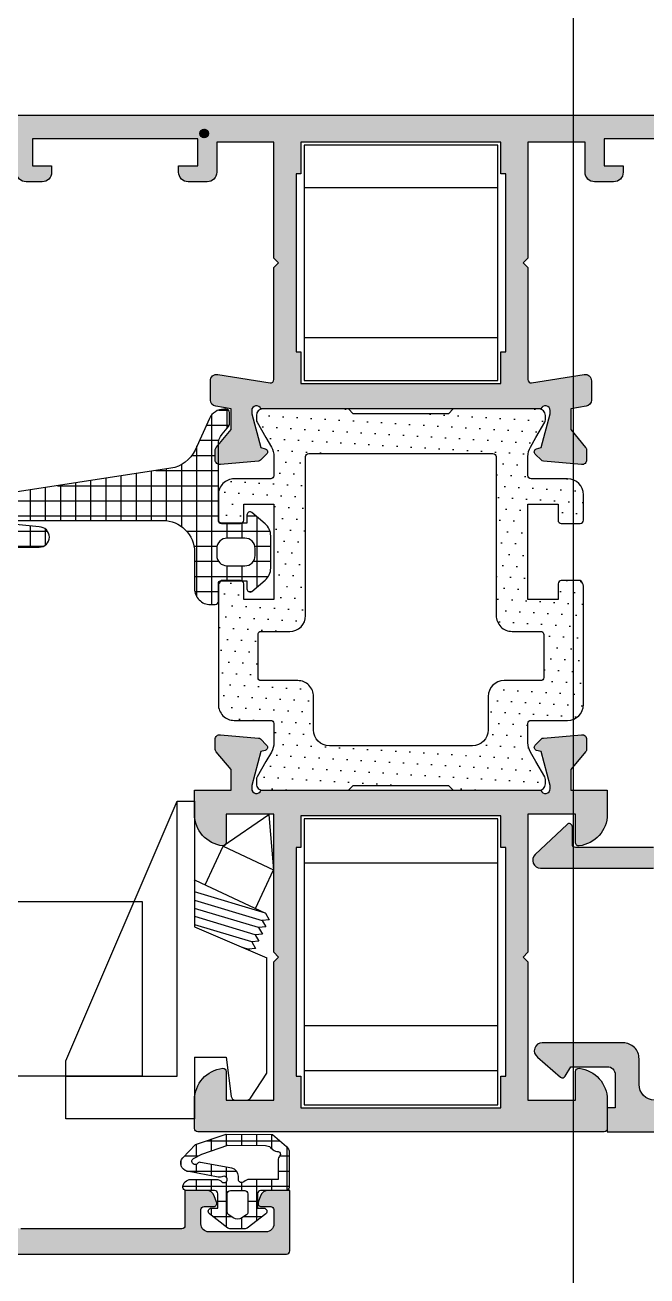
# Model space of a CAD drawing. Header units: inches. Extents: x 21 to 32698, y 13 to 3712.
# Drawn here: x 15538.26 to 15542.18, y 2567.99 to 2575.87 of the extents above; entities that cross this region are included whole.
import ezdxf

# ---------------------------------------------------------------- set-up
doc = ezdxf.new("R2010")
doc.units = ezdxf.units.IN
doc.header["$MEASUREMENT"] = 0
doc.set_wipeout_variables(frame=1)
for name, color, linetype, lineweight in [('Z_MİM_-KM-GLAZ', 8, 'Continuous', 25), ('Z_MİM_-KM-GLAZ-IDEN', 8, 'Continuous', 25), ('Z_MİM_aksesuar_k', 8, 'Continuous', 25), ('Z_MİM_fitiller_k', 8, 'Continuous', 25), ('Z_MİM_hatch_k', 8, 'Continuous', 25), ('Z_MİM_PROFIL', 8, 'Continuous', 25), ('Z_MİM_yazı_numara_k', 8, 'Continuous', 25)]:
    doc.layers.add(name, color=color, linetype=linetype, lineweight=lineweight)

# ---------------------------------------------------------------- blocks, each defined once
blk = doc.blocks.new('*U77')
blk.add_wipeout([(159.9999999999272, -24.99999999999997), (160.0000000001746, 16.500000001884473), (-5.820766091346741e-11, 16.500000002364686), (2.3283064365386963e-10, -24.99999999999997)])
at = {"layer": 'Z_MİM_fitiller_k'}
h = blk.add_hatch(dxfattribs=at)
h.set_pattern_fill('NET', color=256, scale=0.03, angle=-1.27e-14, style=0)
h.set_pattern_definition([(180, (113.319972989324, -112.988790811365), (0, 0.09525), []), (90, (113.319972989324, -112.988790811365), (0.09525, 0), [])])
h.paths.add_polyline_path([(76.26180241584079, -9.192011661689337, 0.9384669523126753), (76.28656220644478, -9.50439161027463), (76.63436021868837, -9.50439161027463, 1), (76.63436021868837, -9.376643942577372), (76.44442334499908, -9.356680772734414), (76.26928436370798, -9.375088621421327, -1.054490106068967), (76.26275807145285, -9.315632457869668), (76.44493617907864, -9.33454276365375, 0.0255410033868164), (76.46532903764164, -9.335585151800492), (77.4126516864053, -9.335585151800492, -0.4142135623730863), (77.6126516864053, -9.535585151800491), (77.6126516864053, -9.76539358408337, 0.4142135623728286), (77.7126516864053, -9.865393584083376), (77.74265168640994, -9.865393584083376, 0.4142135623746352), (77.76265168642857, -9.84539358408803), (77.76265168642857, -9.735393584101997, -0.3924137701569417), (77.78115312285954, -9.715449805419494, -0.0100572451269826), (77.7826516864239, -9.714391610493491), (77.90265168641926, -9.714391610493491, -0.0796367909168971), (77.90890268572836, -9.715393584083374), (77.94265168640995, -9.715393584083374), (77.94265168640995, -9.766449057265724, 0.6128139289239697), (77.97440800975309, -9.782628947916974), (78.05759794410552, -9.711575282832213, 0.219401871965335), (78.09265168640995, -9.63553592711834), (78.09265168640995, -9.433247293859324, 0.2194018750870747), (78.05759794319745, -9.357207937400396), (77.97440802388591, -9.286154286867543, 0.612813920725722), (77.94265170093858, -9.30233417782148), (77.94265170093858, -9.35338955409972), (77.90890293746487, -9.35338955409972, -0.07964012461228), (77.90265168641926, -9.354391610507461), (77.7826516864239, -9.354391610507461, -0.4142135623385485), (77.76265168642857, -9.334391610512114), (77.76265168642857, -8.982660383965422, -0.3178372451861038), (77.74265168640994, -8.954376112717739), (77.74265168640994, -8.895253108559713, -0.1754523787634222), (77.74960504804041, -8.876047576569562), (77.76265168642857, -8.860391610489769), (77.76265168642857, -8.857789020847134, -0.1754523787611168), (77.78582955846795, -8.79377058087995), (77.82801517493789, -8.743147841097398, 0.1754523787606751), (77.83265074935042, -8.730344153103957), (77.83265074935042, -8.655585151795831, 0.4142135623729288), (77.8126507493551, -8.635585151800496), (77.79782103452598, -8.635585151800496, 0.2933329153560253), (77.70690280230481, -8.693945326541153), (77.61582158863311, -8.892816068326667, -0.2523722057577324), (77.46436226411024, -9.007216030733275)])
h.paths.add_polyline_path([(77.81765168545535, -9.447389636469607), (77.92965169990202, -9.447389636469607, -0.4142128141114177), (77.9946516998927, -9.51238947040548), (77.9946516998927, -9.512389636460297), (77.99465181288542, -9.556393631176633, -0.4142137214709829), (77.92965181287144, -9.621393666464442), (77.81765179842478, -9.621393666464442, -0.4142128104179171), (77.7526517984341, -9.556393833343474), (77.75265168544136, -9.512389671757424, -0.4142137214664749)], flags=16)
at = {"layer": 'Z_MİM_hatch_k'}
h = blk.add_hatch(dxfattribs=at)
h.set_pattern_fill('DOTS', color=256, scale=0.05, angle=59.99999999999997, style=0)
h.set_pattern_definition([(59.99999999999997, (-392.9067510850844, -90.20843780953383), (-0.0488970164253898, 0.0740578832126949), [0, -0.079375])])
h.paths.add_polyline_path([(79.81863244852282, -10.9506351670265, -0.1316524975871452), (79.82265168641457, -10.96563516701718), (79.82265168641457, -10.99439161049814, -0.4142135623732619), (79.7826516864239, -11.03439161051211), (79.24265168640994, -11.03439161051211), (79.2126516864053, -11.00439161050746), (78.6126516864053, -11.00439161050746), (78.58265168642392, -11.03439161051211), (78.04265168640995, -11.03439161051211, -0.414213562373183), (78.00265168641927, -10.99439161049815), (78.00265168641927, -10.96563516701718, -0.1316524975877682), (78.00667092431105, -10.9506351670265), (78.06223716757957, -10.85439161050746), (78.09657473486149, -10.79491719934305, 0.1316524975876276), (78.1126516864053, -10.73491719933374), (78.1126516864053, -10.61439161049349, 0.4142135623730951), (78.09265168640995, -10.59439161049815), (77.8626516864053, -10.59439161049815, -0.4142135623730951), (77.76265168640529, -10.49439161049815), (77.76265168640529, -9.749943961996195, -0.2360679774991102), (77.7826516864239, -9.714391610493491), (77.90265168641926, -9.714391610493491, -0.4142135623733448), (77.92265168641461, -9.73439161051212), (77.92265168641461, -9.834391610512114), (78.1126516864053, -9.834391610512114), (78.1126516864053, -9.534391610512117), (78.1126516864053, -9.23439161051212), (77.92265168641461, -9.23439161051212), (77.92265168641461, -9.334391610512114, -0.4142135623731783), (77.90265168641926, -9.354391610507461), (77.7826516864239, -9.354391610507461, -0.4142135623730951), (77.76265168640529, -9.334391610512114), (77.76265168640529, -9.17439161050281, -0.4142135623731785), (77.8626516864053, -9.0743916105028), (78.09265168640995, -9.0743916105028, 0.4142135623728453), (78.1126516864053, -9.054391610507468), (78.1126516864053, -8.933866021667214, 0.1316524975872562), (78.09657473486149, -8.87386602168118), (78.06223716757957, -8.81439161049349), (78.00667092431105, -8.71814805397446, -0.1316524975874051), (78.00265168641927, -8.703148053960488), (78.00265168641927, -8.67439161050281, -0.4142135623731049), (78.04265168640995, -8.634391610512125), (78.58265168642392, -8.634391610512125), (78.6126516864053, -8.664391610493494), (79.2126516864053, -8.664391610493494), (79.24265168640994, -8.634391610512125), (79.7826516864239, -8.634391610512111, -0.4142135623733866), (79.82265168641457, -8.674391610502793), (79.82265168641457, -8.703148053960478, -0.1316524975877924), (79.81863244852282, -8.718148053974446), (79.76306620525429, -8.81439161049349), (79.72872863797238, -8.87386602168118, 0.1316524975878021), (79.7126516864053, -8.933866021667214), (79.7126516864053, -9.054391610507453, 0.4142135623730949), (79.73265168642392, -9.0743916105028), (79.9626516864053, -9.0743916105028, -0.4142135623731451), (80.06265168640529, -9.174391610502804), (80.06265168640529, -9.334391610512114, -0.4142135623730951), (80.04265168640995, -9.354391610507461), (79.92265168641461, -9.354391610507461, -0.4142135623735113), (79.90265168641926, -9.334391610512114), (79.90265168641926, -9.23439161051212), (79.7126516864053, -9.23439161051212), (79.7126516864053, -9.534391610512117), (79.7126516864053, -9.834391610512114), (79.90265168641926, -9.834391610512114), (79.90265168641926, -9.73439161051212, -0.4142135623733449), (79.92265168641461, -9.714391610493491), (80.04265168640995, -9.714391610493491, -0.236067977499421), (80.06265168640529, -9.749943961996195), (80.06265168640529, -10.49439161049814, -0.4142135623731618), (79.9626516864053, -10.59439161049815), (79.73265168642392, -10.59439161049815, 0.4142135623730118), (79.7126516864053, -10.61439161049348), (79.7126516864053, -10.73491719933374, 0.1316524975870652), (79.72872863797238, -10.79491719934305), (79.76306620525429, -10.85439161050746)])
h.paths.add_polyline_path([(79.3626516864053, -10.75439161050746, 0.4142135623730951), (79.4626516864053, -10.65439161050746), (79.4626516864053, -10.44439161049814, -0.4142135623731618), (79.5626516864053, -10.34439161049815), (79.79265168640995, -10.34439161049815, 0.4142135623734279), (79.8126516864053, -10.3243916105028), (79.8126516864053, -10.05439161050746, 0.4142135623734279), (79.79265168640995, -10.03439161051211), (79.6126516864053, -10.03439161051211, -0.4142135623731284), (79.51265168640529, -9.934391610512122), (79.51265168640529, -8.934391610512122, 0.4142135623734279), (79.49265168640994, -8.914391610493494), (78.33265168642392, -8.914391610493494, 0.4142135623731784), (78.3126516864053, -8.934391610512122), (78.3126516864053, -9.934391610512122, -0.4142135623731284), (78.2126516864053, -10.03439161051211), (78.03265168642392, -10.03439161051211, 0.4142135623732616), (78.01265168640529, -10.05439161050746), (78.01265168640529, -10.3243916105028, 0.4142135623734279), (78.03265168642392, -10.34439161049815), (78.26265168640529, -10.34439161049815, -0.4142135623731618), (78.3626516864053, -10.44439161049814), (78.3626516864053, -10.65439161050746, 0.4142135623730951), (78.4626516864053, -10.75439161050746)], flags=16)
h = blk.add_hatch(color=256, dxfattribs=at)
h.paths.add_polyline_path([(76.40265168641926, -11.44439161047485, -0.4142135623743853), (76.38265168640065, -11.46439161049349), (76.1626516864053, -11.46439161049349), (76.1626516864053, -11.66439161049349), (76.01265168640529, -11.66439161049349), (76.01265168640529, -11.46439161049349), (75.30641385779019, -11.50853147478921, 0.3960474615045025), (75.2126516864053, -11.60833673263116), (75.2126516864053, -12.25439161048418), (75.18265168640062, -12.28439161048884), (75.2126516864053, -12.31439161049349), (75.2126516864053, -12.96044648834651, 0.3960474615045866), (75.30641385779019, -13.06025174618845), (76.01265168640529, -13.10439161048418), (76.01265168640529, -12.90439161048417), (76.1626516864053, -12.90439161048417), (76.1626516864053, -13.10439161048418), (76.38265168640065, -13.10439161048418, -0.4142135623733866), (76.40265168641926, -13.1243916105028), (76.40265168641926, -13.69374558869896), (76.49025938085978, -13.7824925728157, 0.2005918409503813), (76.51872578064211, -13.79439161047486), (77.53265168640064, -13.79439161047486, 0.4142135623729704), (77.55265168641925, -13.7743916105028), (77.55265168641925, -13.55439161048417), (77.68940686510177, -13.55439161048417, -0.3129018860482702), (77.73624047456542, -13.58688124143666), (77.7513851301861, -13.62738746286051, -0.5233430778442651), (77.73265168640063, -13.65439161048417), (77.67265168641461, -13.65439161048417, 0.4142135623730534), (77.65265168641926, -13.6743916105028), (77.65265168641926, -13.76439161049349, 0.4142135623731284), (77.70265168641927, -13.81439161049349), (78.06265168640527, -13.81439161049349, 0.4142135623730951), (78.1126516864053, -13.76439161049349), (78.1126516864053, -13.6743916105028, 0.4142135623730533), (78.09265168640995, -13.65439161048417), (78.03265168640064, -13.65439161048417, -0.5233430778442015), (78.01391824261519, -13.62738746286051), (78.02906289823585, -13.58688124143666, -0.3129018860484408), (78.0758965076995, -13.55439161048417), (78.1876516864053, -13.55439161048417), (78.2126516864053, -13.55439161048417), (78.2126516864053, -13.93439161048883, -0.4142135623730533), (78.19265168640995, -13.95439161048418), (73.28265168640064, -13.95439161048418, -0.4142135623733615), (73.18265168640062, -13.85439161048418), (73.18265168640062, -11.29439161047486, -0.4142135623727209), (73.20265168641927, -11.2743916105028), (73.30265168641925, -11.2743916105028, -0.4142135623736778), (73.32265168641459, -11.29439161047486), (73.32265168641459, -11.3243916105028), (73.58265168640062, -11.3243916105028, 0.4142135623736778), (73.60265168641926, -11.30439161048417), (73.60265168641926, -11.01439161049349, 0.4142135623730533), (73.58265168640062, -10.99439161047486), (73.32265168641459, -10.99439161047486), (73.32265168641459, -11.06439161049348, -0.5773502691897316), (73.29265168640995, -11.08171211856098), (73.19265168640995, -11.02397709163053, -0.2679491924312232), (73.18265168640062, -11.00665658358632), (73.18265168640062, -10.95439161048418, -0.4142135623730453), (73.28265168640064, -10.85439161048418), (74.35265168641926, -10.85439161048418, -0.4142135623731117), (74.40265168641926, -10.90439161048418), (74.40265168641926, -10.96439161049349, -0.4142135623731117), (74.35265168641926, -11.01439161049349), (74.15265168641926, -11.01439161049349, 0.4142135623730951), (74.10265168641926, -11.06439161049348), (74.10265168641926, -11.23439161048883, 0.4142135623730951), (74.15265168641926, -11.28439161048884), (74.98265168640063, -11.28439161048884), (74.98265168640063, -10.61437611270377), (74.88960504803106, -10.50272014662771, -0.1754523787632294), (74.88265168640065, -10.48351461463755), (74.88265168640065, -10.42439161050281, -0.4400105308894401), (74.91526635870105, -10.39450576955134), (75.15546190777094, -10.41552015710769, -0.1763269807094836), (75.16786092853873, -10.42130191545149), (75.20690186958527, -10.46034285649804, -0.5731460964500097), (75.19792393647367, -10.49366868587823), (75.16976860106223, -10.50121288525553), (75.1126516864053, -10.71437611270377), (75.1126516864053, -11.2743916105028, 0.8430389970997245), (75.17093595765762, -11.28439161048884), (76.11436741516226, -11.28439161048884, 0.8430389971046679), (76.17265168641461, -11.2743916105028), (76.17265168641461, -10.71437611270377), (76.11553477175767, -10.50121288525553), (76.08737943634624, -10.49366868587823, -0.5731460964762374), (76.07840150323463, -10.46034285649804), (76.11744244428118, -10.42130191545149, -0.1763269807102946), (76.12984146504895, -10.41552015710769), (76.37003701411885, -10.39450576955134, -0.4400105308908727), (76.40265168641926, -10.42439161050281), (76.40265168641926, -10.48351461463755, -0.1754523787637969), (76.39569832478881, -10.50272014662771), (76.30265168641925, -10.61437611270377), (76.30265168641925, -11.28439161048884), (76.38265168640065, -11.28439161048884, -0.4142135623731784), (76.40265168641926, -11.30439161048417)])
h.paths.add_polyline_path([(73.32265168641459, -11.46439161049349), (73.32265168641459, -13.71439161049349), (73.50265168641927, -13.71439161049349), (73.50265168641927, -13.81439161049349), (76.26265168640529, -13.81439161049349), (76.26265168640529, -13.25439161048417), (75.0626516864053, -13.25439161048417), (75.01265168640529, -13.25439161048417), (75.01265168640529, -13.10439161048418), (75.0626516864053, -13.10439161048418), (75.0626516864053, -12.6243916105028), (75.01265168640529, -12.58439161048883), (75.01265168640529, -11.98439161048883), (75.0626516864053, -11.94439161047486), (75.0626516864053, -11.51439161049349, 0.4142135623730951), (75.01265168640529, -11.46439161049349), (74.15265168641926, -11.46439161049349, -0.4142135623730951), (73.94265168640995, -11.25439161048418), (73.94265168640995, -11.01439161049349, 0.4142135623732617), (73.92265168641461, -10.99439161047486), (73.74265168640994, -10.99439161047486), (73.74265168640994, -11.30439161048417, -0.4142135623732793), (73.58265168640062, -11.46439161049349)], flags=16)
h = blk.add_hatch(dxfattribs=at)
h.set_pattern_fill('NET', color=256, scale=0.03, angle=-1.27e-14, style=0)
h.set_pattern_definition([(360, (-10.12714538845468, -43.57952342764429), (0, 0.09525), []), (90, (-10.12714538845468, -43.57952342764429), (-0.09525, 0), [])])
h.paths.add_polyline_path([(77.7913583012647, -13.46600071152353, -1.871961859908048), (77.78522091390332, -13.49867732478452, 0.1962615682792798), (77.75022820330923, -13.48439161048883), (77.58894187392434, -13.48439161048883, 0.4142135623724289), (77.53894187392432, -13.53439161048883, 0.4142135623737612), (77.5589418739197, -13.55439161048417), (77.73894187392433, -13.55439161048417, -0.4142135623737612), (77.75894187391968, -13.5743916105028), (77.75894187391968, -13.66465860996542), (77.71892778741893, -13.66465860996542, 0.7159756942959973), (77.70672681221039, -13.70050588748565), (77.82867059890413, -13.79439161047486), (77.93921315105398, -13.79439161047486), (78.06115693774774, -13.70050588748565, 0.715975694295998), (78.04895596253918, -13.66465860996542), (78.00894187391968, -13.66465860996542), (78.00894187391968, -13.5743916105028, -0.4142135623727621), (78.02894187391502, -13.55439161048417), (78.18894187392434, -13.55439161048417, 0.4142135623729288), (78.20894187391968, -13.53439161048883), (78.20894187391968, -13.31516193074787, 0.2183144970098696), (78.19157253032317, -13.27727736579401), (78.10339773775777, -13.20133083283582), (77.81104179843096, -13.19884714260844), (77.61924426945626, -13.26488832798933), (77.53955238141351, -13.34851213526127, 0.5944865116576282), (77.56646751208463, -13.43213737402258), (77.76242813923163, -13.46915455944983, 0.1487263861875351)])
h.paths.add_polyline_path([(77.928941873915, -13.55439161048417, -0.4142135623732617), (77.94894187391039, -13.5743916105028), (77.94894187391039, -13.69017514740264, -0.2558587809012494), (77.9397152396501, -13.70702550618591), (77.9108752894099, -13.72546448041832, -0.2923544259045582), (77.85700846180552, -13.72546448083741), (77.8281685084221, -13.707025505371, -0.2558587844402136), (77.8189418739057, -13.69017514642475), (77.8189418739057, -13.5743916105028, -0.4142135623732618), (77.83894187392434, -13.55439161048417)], flags=17)
h.paths.add_polyline_path([(77.95820779300993, -13.48439161048883), (78.13894187392434, -13.48439161048883), (78.13894187392434, -13.36586466496957, -0.1750448668951066), (78.15048023614798, -13.33391623119971, 0.6290754239420672), (78.1392098831362, -13.3093339401312, -0.1750456677946328), (78.1074725907878, -13.29722648672907), (78.07715149902505, -13.27111038565783), (77.82246656712377, -13.26894672694763), (77.658155770984, -13.32552347122838), (77.60637570944381, -13.35243384507632, 1.211390954126454), (77.63076197431656, -13.38322154511844, -0.2679491924333456), (77.64963766894068, -13.37661033098267), (77.84849891796475, -13.41417544717116, -0.3605289811329164), (77.88921799814561, -13.46330654248742), (77.88921799814561, -13.48439161048883, 0.6644946977351047), (77.92321508239256, -13.49867732478452, -0.1962615682794291)], flags=16)
at = {"layer": 'Z_MİM_PROFIL'}
h = blk.add_hatch(color=256, dxfattribs=at)
h.paths.add_polyline_path([(79.79436741516692, -8.634391610512111), (78.91265168640528, -8.634391610512125), (78.03093595766694, -8.634391610512125, 0.8430389971078458), (77.97265168641461, -8.644391610498147), (77.97265168641461, -8.664391610493494), (78.02976860107155, -8.87755483794173), (78.0579239364597, -8.885099037319037, -0.5731460966447334), (78.06690186959456, -8.918424866699228), (78.02786092852475, -8.957465807745775, -0.1763269807107753), (78.01546190775697, -8.963247566089578), (77.77526635871033, -8.984261953645929, -0.4400105308898908), (77.74265168640994, -8.954376112717739), (77.74265168640994, -8.895253108559713, -0.1754523787634017), (77.74960504804041, -8.876047576569562), (77.84265168640995, -8.76439161049349), (77.84265168640995, -8.632783210814537), (77.7463933707564, -8.617537391373501, -0.3689194771093498), (77.71265074935508, -8.578029857740347), (77.71265074935508, -8.456534042629954, -0.4610063144275281), (77.75890812795842, -8.417026509020088), (78.08952112299156, -8.469390463201876, 0.461006314427708), (78.11264981228159, -8.449636696396936), (78.11264981228159, -7.744389736374444), (78.14264793816254, -7.714391610493492), (78.11264981228159, -7.684393484612542), (78.11264981228159, -6.954391610484178), (77.75265168641927, -6.954391610484178), (77.75265168641927, -7.144391610474868, -0.4142135623730949), (77.69265168640995, -7.204391610484178), (77.57265168641459, -7.204391610484178, -0.4142135623733172), (77.51265168640529, -7.144391610474868), (77.51265168640529, -7.104391610484183), (77.6326516864239, -7.104391610484183), (77.6326516864239, -6.934391610488829), (76.59265168640995, -6.934391610488829), (76.59265168640995, -7.104391610484183), (76.7126516864053, -7.104391610484183), (76.7126516864053, -7.144391610474868, -0.4142135623733172), (76.65265168641926, -7.204391610484178), (76.55265168641927, -7.204391610484178, -0.4142135623724292), (76.49265168640994, -7.144391610474868), (76.49265168640994, -6.944391610474866), (76.09265168640995, -6.944391610474866, 0.4142135623721794), (76.07265168641457, -6.964391610493492), (76.07265168641457, -7.234391610488843), (75.93589650770882, -7.234391610488843, -0.3129018860481769), (75.88906289824517, -7.201901979559637), (75.87391824262448, -7.161395758112504, -0.5233430778442544), (75.89265168640995, -7.134391610488831), (75.95265168641927, -7.134391610488831, 0.414213562372887), (75.9726516864146, -7.114391610493496), (75.9726516864146, -6.974391610502807, 0.4142135623731618), (75.92265168641461, -6.924391610502808), (75.56265168640527, -6.924391610502808, 0.4142135623730951), (75.51265168640529, -6.974391610502807), (75.51265168640529, -7.114391610493496, 0.4142135623730951), (75.53265168642392, -7.134391610488831), (75.59265168640995, -7.134391610488831, -0.5233430778443291), (75.6113851301954, -7.161395758112504), (75.5962404745747, -7.201901979559637, -0.3129018860480437), (75.54940686511108, -7.234391610488843), (75.4126516864053, -7.234391610488843), (75.4126516864053, -6.804391610484173, -0.4142135623730951), (75.43265168642392, -6.784391610488839), (82.39265168640995, -6.784391610488825, -0.4142135623722627), (82.41265168640528, -6.804391610484173), (82.41265168640528, -7.234391610488827), (82.27589650769949, -7.234391610488827, -0.3129018860483042), (82.22906289825914, -7.201901979559637), (82.21391824263846, -7.161395758112489, -0.5233430778443291), (82.23265168642392, -7.134391610488831), (82.29265168640995, -7.134391610488831, 0.4142135623722627), (82.3126516864053, -7.114391610493483), (82.3126516864053, -6.974391610502807, 0.4142135623730951), (82.26265168640528, -6.924391610502794), (81.90265168641928, -6.924391610502794, 0.4142135623731282), (81.85265168641926, -6.974391610502807), (81.85265168641926, -7.114391610493483, 0.4142135623744271), (81.87265168641459, -7.134391610488831), (81.93265168642392, -7.134391610488831, -0.5233430778433408), (81.95138513020937, -7.161395758112489), (81.9362404745887, -7.201901979559637, -0.3129018860482419), (81.88940686512504, -7.234391610488827), (81.75265168641926, -7.234391610488827), (81.75265168641926, -6.964391610493492, 0.4142135623730951), (81.73265168642394, -6.944391610474866), (81.33265168642392, -6.944391610474866), (81.33265168642392, -7.144391610474856, -0.414213562373095), (81.27265168641459, -7.204391610484178), (81.17265168641461, -7.204391610484178, -0.4142135623735391), (81.1126516864053, -7.144391610474856), (81.1126516864053, -7.104391610484171), (81.23265168642392, -7.104391610484171), (81.23265168642392, -6.934391610488829), (80.19265168640995, -6.934391610488829), (80.19265168640995, -7.104391610484171), (80.31265168640527, -7.104391610484171), (80.31265168640527, -7.144391610474856, -0.4142135623726512), (80.25265168641928, -7.204391610484178), (80.13265168642388, -7.204391610484178, -0.4142135623733723), (80.07265168641457, -7.144391610474856), (80.07265168641457, -6.954391610484178), (79.71265356052898, -6.954391610484178), (79.71265356052898, -7.684393484612527), (79.68265543467132, -7.714391610493492), (79.71265356052898, -7.744389736374444), (79.71265356052898, -8.449636696396936, 0.4610063144275047), (79.7357822498423, -8.469390463201863), (80.06639524487544, -8.417026509020076, -0.4610063144277004), (80.11265262347878, -8.456534042629954), (80.11265262347878, -8.578029857740347, -0.3689194771094593), (80.07891000207745, -8.617537391373485), (79.98265168642392, -8.632783210814537), (79.98265168642392, -8.76439161049349), (80.07569832479346, -8.876047576569562, -0.175452378762938), (80.08265168642392, -8.895253108559713), (80.08265168642392, -8.954376112717739, -0.4400105308894535), (80.05003701412352, -8.984261953645929), (79.8098414650769, -8.963247566089565, -0.1763269807108412), (79.79744244428583, -8.957465807745763), (79.75840150323928, -8.918424866699214, -0.5731460966434648), (79.76737943637417, -8.885099037319023), (79.79553477176229, -8.87755483794173), (79.85265168641926, -8.664391610493482), (79.85265168641926, -8.644391610498147, 0.8430389971075625)])
h.paths.add_polyline_path([(79.54265356053365, -8.474391610502806), (79.54265356053365, -8.274391610502803), (79.5726535605383, -8.274391610502803), (79.5726535605383, -7.154391610484168), (79.54265356053365, -7.154391610484168), (79.54265356053365, -6.954391610484178), (78.91265168640528, -6.954391610484178), (78.28264981230022, -6.954391610484178), (78.28264981230022, -7.154391610484182), (78.25264981229556, -7.154391610484182), (78.25264981229556, -8.274391610502803), (78.28264981230022, -8.274391610502803), (78.28264981230022, -8.474391610502806), (78.91265168640528, -8.474391610502806)], flags=16)
at = {"layer": 'Z_MİM_PROFIL', "ltscale": 10}
h = blk.add_hatch(color=256, dxfattribs=at)
edge = h.paths.add_edge_path()
edge.add_arc((80.50307923683954, -10.89439162837889), 0.5000000000239256, 270.00000000606923, 290.0000000060709, ccw=False)
edge.add_line((80.5030792368925, -11.39439162840282), (80.01265168642857, -11.39439162840282))
edge.add_arc((80.01265168642857, -11.37439162838419), 0.0200000000186282, 179.9999999999949, 270, ccw=False)
edge.add_line((79.99265168640994, -11.37439162838419), (79.99265168640994, -11.26439713896398))
edge.add_arc((79.97265168641825, -11.26439713895752), 0.0199999999916969, 359.9999999814968, 493.1710175612886)
edge.add_line((79.95896812087156, -11.24981084286847), (79.75844277251743, -11.43792588815705))
edge.add_arc((79.79265168641017, -11.47439162838399), 0.0500000000001967, 133.1710175796562, 269.9999999997558)
edge.add_line((79.79265168640995, -11.52439162838419), (80.5030792368925, -11.52439162838419))
edge.add_arc((80.5030792368941, -10.8943916283837), 0.6300000000004858, 269.9999999998553, 289.9999999998574)
edge.add_line((80.71855192718796, -11.48639797947982), (82.19555067924082, -10.94881439767924))
edge.add_arc((82.21265168641199, -10.99579902873439), 0.050000000016572, -9.404175216332078e-10, 109.99999999905651, ccw=False)
edge.add_line((82.26265168642857, -10.99579902873521), (82.26265168642857, -12.96580311097352))
edge.add_arc((82.21265168642024, -12.96580311096902), 0.0500000000083247, 268.99999999483254, 359.9999999948419, ccw=False)
edge.add_line((82.21177906609373, -13.01579549573509), (80.51090644377982, -12.98610665369926))
edge.add_arc((80.51265168442872, -12.88612188418123), 0.1000000000024762, 179.9999999970637, 268.9999999970604, ccw=False)
edge.add_line((80.41265168442624, -12.88612188417611), (80.41265168442624, -12.72439161508956))
edge.add_arc((80.31265168542741, -12.72439161508956), 0.0999999989988254, 1.0178e-12, 90)
edge.add_line((80.31265168542741, -12.62439161609074), (79.80265168641927, -12.62439161609074))
edge.add_arc((79.8026516864138, -12.67439161609126), 0.050000000000523, 89.99999999373048, 232.707158492771)
edge.add_line((79.7723572359304, -12.71416907541135), (79.91797407522098, -12.8403025998283))
edge.add_arc((79.93009185541558, -12.82439161608261), 0.0200000000150073, 232.7071585205871, 329.5738007805805)
edge.add_line((79.94733749920269, -12.83452017821984), (79.98265168642392, -12.77439161460062))
edge.add_line((79.98265168642392, -12.77439161460062), (80.21265168642857, -12.77439161460062))
edge.add_arc((80.21265168642854, -12.82439161408841), 0.0499999994877918, 1.432454155292362e-11, 89.99999999998369, ccw=False)
edge.add_line((80.26265168591635, -12.8243916140884), (80.26265168591635, -13.03439161200223))
edge.add_line((80.26265168591635, -13.03439161200223), (80.21265168642857, -13.03439161200223))
edge.add_line((80.21265168642857, -13.03439161200223), (80.21265168642857, -13.18439161048883))
edge.add_line((80.21265168642857, -13.18439161048883), (82.41265168642856, -13.18439161048883))
edge.add_line((82.41265168642856, -13.18439161048883), (82.41265168642856, -9.884391610488834))
edge.add_line((82.41265168642856, -9.884391610488834), (82.1226516864146, -9.884391610488834))
edge.add_line((82.1226516864146, -9.884391610488834), (82.1226516864146, -9.994391610474864))
edge.add_line((82.1226516864146, -9.994391610474864), (81.82864673581204, -9.994391610474864))
edge.add_arc((81.82864673580853, -10.17439161047757), 0.1800000000027122, 89.99999999887817, 151.4281218565882)
edge.add_arc((81.72765168641925, -10.11939161047486), 0.0649999999964337, 151.4281218543521, 331.4281218543581)
edge.add_arc((81.82864673578285, -10.1743916105015), 0.0499999999987039, 89.99999996651923, 151.4281218242352, ccw=False)
edge.add_line((81.82864673581204, -10.1243916105028), (82.21265168642856, -10.1243916105028))
edge.add_arc((82.21265168642856, -10.1743916105028), 0.0499999999999972, -1.9895196601282805e-12, 89.99999999998369, ccw=False)
edge.add_line((82.26265168642857, -10.1743916105028), (82.26265168642857, -10.75103814103787))
edge.add_arc((82.21265168641574, -10.75103814104489), 0.0500000000128296, -69.99999999194688, 8.050619726418518e-09, ccw=False)
edge.add_line((82.22975269359301, -10.79802277209384), (80.67408930856034, -11.36423793877621))
at = {"layer": 'Z_MİM_PROFIL'}
h = blk.add_hatch(color=256, dxfattribs=at)
h.paths.add_polyline_path([(77.6326516864239, -13.18439161048883, -0.4142135623731785), (77.6126516864053, -13.16439161049349), (77.6126516864053, -12.98327704868426, -0.3819660112502642), (77.79042946420377, -12.78451545068675, -0.4472135954991093), (77.8126516864053, -12.80439161048417), (77.8126516864053, -12.98439161048883), (78.11264981228159, -12.98439161048883), (78.11264981228159, -12.11439161049349), (78.14264981228625, -12.08439161048884), (78.11264981228159, -12.05439161048417), (78.11264981228159, -11.18439161048883), (77.8126507493551, -11.18439161048883), (77.8126507493551, -11.36439161049349, -0.4472135954974505), (77.79042852713027, -11.38426777029092, -0.3819660112500243), (77.61265074935508, -11.1855061722934), (77.61265074935508, -11.03439161048884), (77.84265168640995, -11.03439161048884), (77.84265168640995, -10.90439161048418), (77.74960504804041, -10.79273564443139, -0.175452378762651), (77.74265168640994, -10.77353011244123), (77.74265168640994, -10.71440710825992, -0.440010530889581), (77.77526635871033, -10.68452126733174), (78.01546190775697, -10.70553565491138, -0.1763269807110063), (78.02786092852475, -10.71131741325518), (78.06690186959456, -10.75035835430173, -0.5731460966632538), (78.0579239364597, -10.78368418365863), (78.02976860107155, -10.79122838303594), (77.97265168641461, -11.00439161048417), (77.97265168641461, -11.0243916105028, 0.8430389969828521), (78.03093595766694, -11.03439161048884), (78.91265168640528, -11.03439161051211), (79.79436741516692, -11.03439161048883, 0.8430389969828516), (79.85265168641926, -11.0243916105028), (79.85265168641926, -11.00439161048417), (79.79553477176229, -10.79122838303593), (79.76737943637417, -10.78368418365863, -0.5731460966672729), (79.75840150323928, -10.75035835430172), (79.79744244430913, -10.71131741325517, -0.1763269807103754), (79.8098414650769, -10.70553565491137), (80.05003701412352, -10.68452126733174, -0.4400105308898346), (80.08265168642392, -10.71440710825992), (80.08265168642392, -10.77353011244123, -0.1754523787633537), (80.07569832479346, -10.79273564443139), (79.98265168642392, -10.90439161048417), (79.98265168642392, -11.03439161048883), (80.21265262347879, -11.03439161048883), (80.21265262347879, -11.1855061722934, -0.3819660112499838), (80.0348748457036, -11.38426777029091, -0.4472135954974931), (80.0126526234788, -11.36439161049348), (80.0126526234788, -11.18439161048883), (79.71265356055225, -11.18439161048883), (79.71265356055225, -12.05439161048417), (79.68265356054764, -12.08439161048884), (79.71265356055225, -12.11439161049349), (79.71265356055225, -12.98439161048883), (80.01265168642857, -12.98439161048883), (80.01265168642857, -12.80439161048417, -0.4472135954991093), (80.03487390863009, -12.78451545068675, -0.3819660112499467), (80.21265168642857, -12.98327704868426), (80.21265168642857, -13.16439161049349, -0.414213562371763), (80.19265168640995, -13.18439161048883), (78.91265168640528, -13.18439161048883)])
h.paths.add_polyline_path([(78.91265168640528, -13.03439161048883), (79.54265356053365, -13.03439161048883), (79.54265356053365, -12.83439161048884), (79.5726535605383, -12.83439161048884), (79.5726535605383, -11.39439161047486), (79.54265356053365, -11.39439161047486), (79.54265356053365, -11.19439161047486), (78.91265168640528, -11.19439161047486), (78.28264981230022, -11.19439161047486), (78.28264981230022, -11.39439161047487), (78.25264981229556, -11.39439161047487), (78.25264981229556, -12.83439161048884), (78.28264981230022, -12.83439161048884), (78.28264981230022, -13.03439161048883)], flags=16)
at = {"layer": 'Z_MİM_yazı_numara_k'}
h = blk.add_hatch(dxfattribs=at)
h.set_pattern_fill('LINE', color=256, scale=0.0375, angle=44.99999999999999, style=0)
h.set_pattern_definition([(134.9999999999999, (2.222462335939035, -25.62785020333203), (0.0033145630368119, 0.0033145630368119), [])])
edge = h.paths.add_edge_path()
edge.add_arc((77.67330533167114, -6.89969096579736), 0.0271368228285661, 0, 360)
for p, q in [((76.80265168641927, -12.73866355638167), (77.50265168641927, -11.10366355637235)), ((77.50265168641927, -11.10366355637235), (77.61265168642856, -11.10366355637235)), ((77.50265168641927, -12.83366355635372), (77.50265168641927, -11.10366355637235)), ((77.61265168642856, -11.10366355637235), (77.61265168642856, -11.89439161047486)), ((78.07991182488621, -11.18852267633339), (77.7939108672901, -11.38557204133978)), ((78.07991182488621, -11.18852267633339), (78.11065898732048, -11.53447008852528)), ((77.67904665946261, -11.62992059108948), (77.7939108672901, -11.38557204133978)), ((77.7939108672901, -11.38557204133978), (78.11065898732048, -11.53447008852528)), ((77.99579477951627, -11.7788186382517), (78.11065898732048, -11.53447008852528)), ((77.61265168642856, -11.60661929755153), (77.61569703546121, -11.60014098165703)), ((77.61569703546121, -11.60014098165703), (78.0591444035177, -11.80859824768414)), ((78.0591444035177, -11.80859824768414), (77.61265168642856, -11.67465642586032)), ((77.61265168642856, -11.72628721664807), (78.03787325391309, -11.85384797915031)), ((78.01660210433181, -11.89909771056992), (77.61265168642856, -11.77791800743581)), ((78.0591444035177, -11.80859824768414), (78.08249935718484, -11.84958196838999)), ((77.97405980514594, -11.98959717345569), (77.6135966558824, -11.88146306716518)), ((77.99533095472725, -11.94434744198953), (77.61363799866518, -11.82984467866046)), ((78.08249935718484, -11.84958196838999), (78.03787325391309, -11.85384797915031)), ((78.03787325391309, -11.85384797915031), (78.06122820760356, -11.89483169983287)), ((77.61265168642856, -11.89439161047486), (78.06765168640995, -12.08919283372962)), ((78.03995705799898, -11.94008143125248), (77.99533095472725, -11.94434744198953)), ((77.99533095472725, -11.94434744198953), (78.01868590839439, -11.98533116269538)), ((78.06122820760356, -11.89483169983287), (78.01660210433181, -11.89909771056992)), ((78.01660210433181, -11.89909771056992), (78.03995705799898, -11.94008143125248)), ((77.91245172567432, -12.02274636735821), (77.95278865554137, -12.03484690487531)), ((77.9974147588131, -12.03058089413827), (77.95278865554137, -12.03484690487531)), ((77.95278865554137, -12.03484690487531), (77.9610669100075, -12.04356020772977)), ((78.01868590839439, -11.98533116269538), (77.97405980514594, -11.98959717345569)), ((77.97405980514594, -11.98959717345569), (77.9974147588131, -12.03058089413827)), ((78.06765168640995, -12.81491093193327), (78.06765168640995, -12.08919283372962)), ((76.80265168641927, -13.10366355637235), (76.80265168641927, -12.73866355638167)), ((77.61265168642856, -12.71366355638167), (77.61265168642856, -13.10366355637235)), ((77.61265168642856, -12.71366355638167), (77.81265168642858, -12.71366355638167)), ((77.81265168642858, -12.71366355638167), (77.84424880953738, -12.96254030862039)), ((76.80265168641927, -12.83366355635372), (77.50265168641927, -12.83366355635372)), ((77.96473290027352, -12.97302951701132), (78.06765168640995, -12.81491093193327)), ((77.8690497309086, -12.98439161048883), (77.94378039430593, -12.98439161048883)), ((76.80265168641927, -13.10366355637235), (76.80265168641927, -12.99366355636304)), ((77.61265168642856, -13.10366355637235), (76.80265168641927, -13.10366355637235))]:
    blk.add_line(p, q)
for points in [[(79.7826516864239, -11.03439161051211, 0.4142135623732619), (79.82265168643791, -10.99439161049814), (79.82265168643791, -10.96563516701718, 0.1316524975871452), (79.81863244854611, -10.9506351670265), (79.76306620527757, -10.85439161048417), (79.72872863797238, -10.79491719934305, -0.1316524975870652), (79.71265168642857, -10.73491719933374), (79.71265168642857, -10.61439161049348, -0.4142135623730118), (79.73265168642392, -10.59439161049815), (79.96265168642857, -10.59439161049815, 0.4142135623731618), (80.06265168642858, -10.49439161049814), (80.06265168642858, -9.749943961996195, 0.2360679774994211), (80.04265168643325, -9.714391610493491), (79.92265168643789, -9.714391610493491, 0.4142135623733449), (79.90265168641926, -9.73439161051212), (79.90265168641926, -9.834391610512114), (79.71265168642857, -9.834391610512114), (79.71265168642857, -9.534391610512117), (79.71265168642857, -9.23439161051212), (79.90265168641926, -9.23439161051212), (79.90265168641926, -9.334391610512114, 0.4142135623735113), (79.92265168643789, -9.354391610484171), (80.04265168643325, -9.354391610484171, 0.4142135623730951), (80.06265168642858, -9.334391610512114), (80.06265168642858, -9.174391610502804, 0.4142135623731449), (79.96265168642857, -9.0743916105028), (79.73265168642392, -9.0743916105028, -0.414213562373095), (79.71265168642857, -9.054391610484174), (79.71265168642857, -8.933866021667214, -0.1316524975878021), (79.72872863797238, -8.87386602168118), (79.76306620527757, -8.81439161049349), (79.81863244854611, -8.718148053951168, 0.1316524975877924), (79.82265168643791, -8.703148053960478), (79.82265168643791, -8.674391610502793, 0.4142135623733866), (79.7826516864239, -8.634391610512111), (79.24265168643323, -8.634391610512125), (79.21265168642857, -8.664391610493494), (78.61265168642858, -8.664391610493494), (78.58265168642392, -8.634391610512125), (78.04265168643325, -8.634391610512125, 0.4142135623731049), (78.00265168641927, -8.67439161050281), (78.00265168641927, -8.703148053960488, 0.1316524975874051), (78.00667092431105, -8.718148053951168), (78.06223716757957, -8.81439161049349), (78.09657473488477, -8.87386602168118, -0.1316524975872562), (78.11265168642858, -8.933866021667214), (78.11265168642858, -9.054391610484174, -0.4142135623728453), (78.09265168643324, -9.0743916105028), (77.86265168642858, -9.0743916105028, 0.4142135623731784), (77.76265168642857, -9.17439161050281), (77.76265168642857, -9.334391610512114, 0.4142135623730951), (77.7826516864239, -9.354391610484178), (77.90265168641926, -9.354391610484178, 0.4142135623731783), (77.92265168643789, -9.334391610512114), (77.92265168643789, -9.23439161051212), (78.11265168642858, -9.23439161051212), (78.11265168642858, -9.534391610512117), (78.11265168642858, -9.834391610512114), (77.92265168643789, -9.834391610512114), (77.92265168643789, -9.73439161051212, 0.4142135623733447), (77.90265168641926, -9.714391610493491), (77.7826516864239, -9.714391610493491, 0.2360679774991102), (77.76265168642857, -9.749943961996195), (77.76265168642857, -10.49439161049815, 0.4142135623730951), (77.86265168642858, -10.59439161049815), (78.09265168643324, -10.59439161049815, -0.4142135623730951), (78.11265168642858, -10.61439161049349), (78.11265168642858, -10.73491719933374, -0.1316524975876276), (78.09657473488477, -10.79491719934305), (78.06223716757957, -10.85439161048418), (78.00667092431105, -10.9506351670265, 0.1316524975877682), (78.00265168641927, -10.96563516701718), (78.00265168641927, -10.99439161049815, 0.4142135623731831), (78.04265168643325, -11.03439161051211), (78.58265168642392, -11.03439161051211), (78.61265168642858, -11.00439161048417), (79.21265168642857, -11.00439161048417), (79.24265168643323, -11.03439161051211)], [(79.56265168642858, -10.34439161049815, 0.4142135623731618), (79.46265168642857, -10.44439161049814), (79.46265168642857, -10.65439161048418, -0.4142135623730951), (79.36265168642858, -10.75439161048417), (78.46265168642857, -10.75439161048417, -0.4142135623730951), (78.36265168642856, -10.65439161048418), (78.36265168642856, -10.44439161049814, 0.4142135623731618), (78.26265168642857, -10.34439161049815), (78.03265168642392, -10.34439161049815, -0.4142135623734279), (78.01265168642854, -10.3243916105028), (78.01265168642854, -10.05439161048417, -0.4142135623732616), (78.03265168642392, -10.03439161051211), (78.21265168642857, -10.03439161051211, 0.4142135623731284), (78.31265168642858, -9.934391610512122), (78.31265168642858, -8.934391610512122, -0.4142135623731784), (78.33265168642392, -8.914391610493494), (79.49265168643323, -8.914391610493494, -0.4142135623734279), (79.51265168642857, -8.934391610512122), (79.51265168642857, -9.934391610512122, 0.4142135623731284), (79.61265168642856, -10.03439161051211), (79.79265168643325, -10.03439161051211, -0.4142135623734279), (79.81265168642858, -10.05439161048417), (79.81265168642858, -10.3243916105028, -0.4142135623734279), (79.79265168643325, -10.34439161049815)]]:
    blk.add_lwpolyline(points, format="xyb", close=True)
for centre, start, end in [((77.8690497309086, -12.95939161048883), 187.2355005527689, 270), ((77.94378039430593, -12.95939161048883), 270, 326.9400498774156)]:
    blk.add_arc(centre, 0.025, start, end)
at = {"layer": 'Z_MİM_-KM-GLAZ-IDEN', "ltscale": 1.5}
blk.add_line((80.00000000004366, -28.52183708645294), (80.00000000005821, 68.52183710100894), dxfattribs=at)
at = {"layer": 'Z_MİM_aksesuar_k'}
blk.add_lwpolyline([(78.30264981229556, -8.45439161048418), (79.5226535605383, -8.45439161048418), (79.5226535605383, -6.974391610502807), (78.30264981229556, -6.974391610502807)], close=True, dxfattribs=at)
at = {"layer": 'Z_MİM_fitiller_k'}
blk.add_line((77.61265168642856, -13.10366355637235), (76.83265168642392, -13.10366355637235), dxfattribs=at)
for points in [[(76.46532903764164, -9.335585151800492), (77.4126516864053, -9.335585151800492, -0.4142135623730862), (77.6126516864053, -9.535585151800491), (77.6126516864053, -9.76539358408337, 0.4142135623732617), (77.7126516864053, -9.865393584083376), (77.74265168640994, -9.865393584083376, 0.4142135623746352), (77.76265168642857, -9.84539358408803), (77.76265168642857, -9.735393584101997, -0.4142135623670599), (77.7826516864239, -9.715393584083374), (77.94265168640995, -9.715393584083374), (77.94265168640995, -9.766449057265724, 0.6128139289245375), (77.97440800975309, -9.782628947916974), (78.05759794410552, -9.711575282832213, 0.2194018719653053), (78.09265168640995, -9.63553592711834), (78.09265168640995, -9.433247293859324, 0.2194018750870244), (78.05759794319745, -9.357207937400396), (77.97440802388591, -9.286154286867543, 0.6128139207257216), (77.94265170093858, -9.30233417782148), (77.94265170093858, -9.35338955409972), (77.7826516864239, -9.35338955409972, -0.4142135623731368), (77.76265168642857, -9.333389554081094), (77.76265168642857, -8.857789020847134, -0.1754523787611913), (77.78582955846795, -8.79377058087995), (77.82801517493789, -8.743147841097398, 0.1754523787614075), (77.83265074935042, -8.730344153103957), (77.83265074935042, -8.655585151795831, 0.4142135623730951), (77.8126507493551, -8.635585151800496), (77.79782103452598, -8.635585151800496, 0.2933329153560253), (77.70690280230481, -8.693945326541153), (77.61582158863311, -8.892816068326667, -0.2523722057577118), (77.46436226411024, -9.007216030733275), (76.26180241584079, -9.192011661689337, 0.9384669523134814)], [(76.28656220644478, -9.50439161027463), (76.63436021868837, -9.50439161027463, 0.9999999999999998), (76.63436021868837, -9.376643942577372), (76.44442334499908, -9.356680772734414)]]:
    blk.add_lwpolyline(points, format="xyb", dxfattribs=at)
for points in [[(77.9946516998927, -9.512389636460297), (77.9946516998927, -9.51238947040548, 0.4142128141114177), (77.92965169990202, -9.447389636469607), (77.81765168545535, -9.447389636469607, 0.4142137214664749), (77.75265168544136, -9.512389671757424), (77.7526517984341, -9.556393833343474, 0.4142128104179171), (77.81765179842478, -9.621393666464442), (77.92965181287144, -9.621393666464442, 0.4142137214709829), (77.99465181288542, -9.556393631176633)], [(78.00894187391968, -13.5743916105028), (78.00894187391968, -13.66465860996542), (78.04895596253918, -13.66465860996542, -0.715975694295998), (78.06115693774774, -13.70050588748565), (77.94460692856228, -13.79023888805096, -0.1655176740834616), (77.93240595342358, -13.79439161047486), (77.83547779653453, -13.79439161047486, -0.1655176740834594), (77.82327682139585, -13.79023888805096), (77.70672681221039, -13.70050588748565, -0.7159756942959975), (77.71892778741893, -13.66465860996542), (77.75894187391968, -13.66465860996542), (77.75894187391968, -13.5743916105028, 0.414213562373761), (77.73894187392433, -13.55439161048417), (77.5589418739197, -13.55439161048417, -0.4142135623730951), (77.53894187392432, -13.53439161048883, -0.4142135623726955), (77.58894187392434, -13.48439161048883), (77.75022820330923, -13.48439161048883, -0.1962615682792799), (77.78522091390332, -13.49867732478452, 1.871961859898709), (77.7913583012647, -13.46600071152353, -0.1480780811280966), (77.76255283124046, -13.46917795010523, -0.0006343350210416), (77.76242813923163, -13.46915455944983), (77.56646751208463, -13.43213737402258, -0.5944865116576282), (77.53955238141351, -13.34851213526127), (77.61924426945626, -13.26488832798933), (77.81104179843096, -13.19884714260844), (78.10339773775777, -13.20133083283582), (78.19157253032317, -13.27727736579401, -0.2183144970098696), (78.20894187391968, -13.31516193074787), (78.20894187391968, -13.53439161048883, -0.4142135623729287), (78.18894187392434, -13.55439161048417), (78.02894187391502, -13.55439161048417, 0.4142135623727621)], [(77.60637570944381, -13.35243384507632), (77.658155770984, -13.32552347122838), (77.82246656712377, -13.26894672694763), (78.05882894197711, -13.27095472761576, -0.1774617136563931), (78.09103484206133, -13.28306835843397), (78.1074725907878, -13.29722648672907, 0.1750456677981247), (78.1392098831362, -13.3093339401312, -0.6298062520605755), (78.15046014274701, -13.33394036884566, 0.0005234067189328), (78.15048023477429, -13.3339162328528, 0.1750448558318803), (78.13894187392434, -13.36586466496957), (78.13894187392434, -13.48439161048883), (77.95820779300993, -13.48439161048883, 0.1962615682788122), (77.92321508239256, -13.49867732478452, -0.664494697737288), (77.88921799814561, -13.48439161048883), (77.88921799814561, -13.46330654248742, 0.3605289811329165), (77.84849891796475, -13.41417544717116), (77.64963766894068, -13.37661033098267, 0.267949192432615), (77.63076197431656, -13.38322154511844, -1.211390954128811)], [(77.9108752894099, -13.72546448041832, -0.2923544271904933), (77.85700846159595, -13.72546448069771), (77.8281685084221, -13.707025505371, -0.2558587844405164), (77.8189418739057, -13.69017514642475), (77.8189418739057, -13.5743916105028, -0.4142135623735947), (77.83894187392434, -13.55439161048417), (77.928941873915, -13.55439161048417, -0.4142135623729287), (77.94894187391039, -13.5743916105028), (77.94894187391039, -13.69017514740264, -0.2558587826855968), (77.9397152395337, -13.70702550625575)]]:
    blk.add_lwpolyline(points, format="xyb", close=True, dxfattribs=at)
blk.add_lwpolyline([(77.2826516864239, -11.73439161051212), (77.2826516864239, -12.83439161051211), (76.3826516864239, -12.83439161051211), (76.3826516864239, -11.73439161051212)], close=True, dxfattribs=at)
at = {"layer": 'Z_MİM_hatch_k'}
blk.add_lwpolyline([(73.28265168640064, -13.95439161048418), (78.19265168640995, -13.95439161048418, 0.4142135623730534), (78.2126516864053, -13.93439161048883), (78.2126516864053, -13.55439161048417), (78.0758965076995, -13.55439161048417, 0.3129018860482676), (78.02906289823585, -13.58688124143666), (78.01391824261519, -13.62738746286051, 0.5233430778442015), (78.03265168640064, -13.65439161048417), (78.09265168640995, -13.65439161048417, -0.4142135623730534), (78.1126516864053, -13.6743916105028), (78.1126516864053, -13.76439161049349, -0.4142135623730951), (78.06265168640527, -13.81439161049349), (77.70265168641927, -13.81439161049349, -0.4142135623731284), (77.65265168641926, -13.76439161049349), (77.65265168641926, -13.6743916105028, -0.4142135623730534), (77.67265168641461, -13.65439161048417), (77.73265168640063, -13.65439161048417, 0.5233430778442651), (77.7513851301861, -13.62738746286051), (77.73624047456542, -13.58688124143666, 0.3129018860482702), (77.68940686510177, -13.55439161048417), (77.55265168641925, -13.55439161048417), (77.55265168641925, -13.7743916105028, -0.4142135623729704), (77.53265168640064, -13.79439161047486), (76.51872578064211, -13.79439161047486, -0.2005918409503813)], format="xyb", dxfattribs=at)
at = {"layer": 'Z_MİM_PROFIL'}
for points in [[(81.23265168642392, -6.934391610488829), (80.19265168640995, -6.934391610488829), (80.19265168640995, -7.104391610484171), (80.31265168640527, -7.104391610484171), (80.31265168640527, -7.144391610474856, -0.4142135623730951), (80.25265168641928, -7.204391610484178), (80.13265168642388, -7.204391610484178, -0.4142135623730949), (80.07265168641457, -7.144391610474856), (80.07265168641457, -6.954391610484178), (79.71265356052898, -6.954391610484178), (79.71265356052898, -7.684393484612527), (79.68265543467132, -7.714391610493492), (79.71265356052898, -7.744389736374444), (79.71265356052898, -8.449636696396936, 0.4610063144275476), (79.7357822498423, -8.469390463201863), (80.06639524487544, -8.417026509020076, -0.4610063144275496), (80.11265262347878, -8.456534042629954), (80.11265262347878, -8.578029857740347, -0.3689194771094391), (80.07891000207745, -8.617537391373485), (79.98265168642392, -8.632783210814537), (79.98265168642392, -8.76439161049349), (80.07569832479346, -8.876047576569562, -0.1754523787632309), (80.08265168642392, -8.895253108559713), (80.08265168642392, -8.954376112717739, -0.4400105308899191), (80.05003701412352, -8.984261953645929), (79.8098414650769, -8.963247566089565, -0.1763269807107753), (79.79744244428583, -8.957465807745763), (79.75840150323928, -8.918424866699214, -0.573146096642626), (79.76737943637417, -8.885099037319023), (79.79553477176229, -8.87755483794173), (79.85265168641926, -8.664391610493482), (79.85265168641926, -8.644391610498147, 0.8430389971075621), (79.79436741516692, -8.634391610512111), (78.91265168640528, -8.634391610512125), (78.03093595766694, -8.634391610512125, 0.8430389971075622), (77.97265168641461, -8.644391610498147), (77.97265168641461, -8.664391610493494), (78.02976860107155, -8.87755483794173), (78.0579239364597, -8.885099037319037, -0.5731460966426258), (78.06690186959456, -8.918424866699228), (78.02786092852475, -8.957465807745775, -0.1763269807107753), (78.01546190775697, -8.963247566089578), (77.77526635871033, -8.984261953645929, -0.4400105308899191), (77.74265168640994, -8.954376112717739), (77.74265168640994, -8.895253108559713, -0.1754523787632308), (77.74960504804041, -8.876047576569562), (77.84265168640995, -8.76439161049349), (77.84265168640995, -8.632783210814537), (77.7463933707564, -8.617537391373501, -0.3689194771094508), (77.71265074935508, -8.578029857740347), (77.71265074935508, -8.456534042629954, -0.4610063144275496), (77.75890812795842, -8.417026509020088), (78.08952112299156, -8.469390463201876, 0.4610063144274064), (78.11264981228159, -8.449636696396936), (78.11264981228159, -7.744389736374444), (78.14264793816254, -7.714391610493492), (78.11264981228159, -7.684393484612542), (78.11264981228159, -6.954391610484178), (77.75265168641927, -6.954391610484178), (77.75265168641927, -7.144391610474868, -0.4142135623730949), (77.69265168640995, -7.204391610484178), (77.57265168641459, -7.204391610484178, -0.4142135623730951), (77.51265168640529, -7.144391610474868), (77.51265168640529, -7.104391610484183), (77.6326516864239, -7.104391610484183), (77.6326516864239, -6.934391610488829), (76.59265168640995, -6.934391610488829), (76.59265168640995, -7.104391610484183), (76.7126516864053, -7.104391610484183), (76.7126516864053, -7.144391610474868, -0.4142135623735391), (76.65265168641926, -7.204391610484178), (76.55265168641927, -7.204391610484178, -0.4142135623726511), (76.49265168640994, -7.144391610474868)], [(75.43265168642392, -6.784391610488839), (82.39265168640995, -6.784391610488825, -0.4142135623730951)], [(80.5030792368925, -11.39439162840282), (80.01265168642857, -11.39439162840282, -0.4142135623730951), (79.99265168640994, -11.37439162838419), (79.99265168640994, -11.26439713896398, 0.656696211984229), (79.95896812087156, -11.24981084286847), (79.75844277251743, -11.43792588815705, 0.6797841798327106), (79.79265168640995, -11.52439162838419), (80.5030792368925, -11.52439162838419, 0.0874886635259336)], [(80.51090644377982, -12.98610665369926, -0.4091108014277075), (80.41265168442624, -12.88612188417611), (80.41265168442624, -12.72439161508956, 0.4142135623730951), (80.31265168542741, -12.62439161609074), (79.80265168641927, -12.62439161609074, 0.7179588059503736), (79.7723572359304, -12.71416907541135), (79.7723572359304, -12.71416907541135), (79.91797407522098, -12.8403025998283, 0.4497673780624021), (79.94733749920269, -12.83452017821984), (79.98265168642392, -12.77439161460062), (80.21265168642857, -12.77439161460062, -0.4142135623729619), (80.26265168591635, -12.8243916140884), (80.26265168591635, -13.03439161200223), (80.21265168642857, -13.03439161200223), (80.21265168642857, -13.18439161048883), (82.41265168642856, -13.18439161048883)]]:
    blk.add_lwpolyline(points, format="xyb", dxfattribs=at)
for points in [[(78.28264981230022, -8.474391610502806), (78.91265168640528, -8.474391610502806), (79.54265356053365, -8.474391610502806), (79.54265356053365, -8.274391610502803), (79.5726535605383, -8.274391610502803), (79.5726535605383, -7.154391610484168), (79.54265356053365, -7.154391610484168), (79.54265356053365, -6.954391610484178), (78.91265168640528, -6.954391610484178), (78.28264981230022, -6.954391610484178), (78.28264981230022, -7.154391610484182), (78.25264981229556, -7.154391610484182), (78.25264981229556, -8.274391610502803), (78.28264981230022, -8.274391610502803)], [(78.28264981230022, -11.39439161047487), (78.25264981229556, -11.39439161047487), (78.25264981229556, -12.83439161048884), (78.28264981230022, -12.83439161048884), (78.28264981230022, -13.03439161048883), (78.91265168640528, -13.03439161048883), (79.54265356053365, -13.03439161048883), (79.54265356053365, -12.83439161048884), (79.5726535605383, -12.83439161048884), (79.5726535605383, -11.39439161047486), (79.54265356053365, -11.39439161047486), (79.54265356053365, -11.19439161047486), (78.91265168640528, -11.19439161047486), (78.28264981230022, -11.19439161047486)]]:
    blk.add_lwpolyline(points, close=True, dxfattribs=at)
blk.add_lwpolyline([(77.6126516864053, -12.98327704868426, -0.3819660112502643), (77.79042946420377, -12.78451545068675, -0.4472135954991094), (77.8126516864053, -12.80439161048417), (77.8126516864053, -12.98439161048883), (78.11264981228159, -12.98439161048883), (78.11264981228159, -12.11439161049349), (78.14264981228625, -12.08439161048884), (78.11264981228159, -12.05439161048417), (78.11264981228159, -11.18439161048883), (77.8126507493551, -11.18439161048883), (77.8126507493551, -11.36439161049349, -0.4472135954974505), (77.79042852713027, -11.38426777029092, -0.3819660112500162), (77.61265074935508, -11.1855061722934), (77.61265074935508, -11.03439161048884), (77.84265168640995, -11.03439161048884), (77.84265168640995, -10.90439161048418), (77.74960504804041, -10.79273564443139, -0.175452378762651), (77.74265168640994, -10.77353011244123), (77.74265168640994, -10.71440710825992, -0.4400105308895811), (77.77526635871033, -10.68452126733174), (78.01546190775697, -10.70553565491138, -0.1763269807109569), (78.02786092852475, -10.71131741325518), (78.06690186959456, -10.75035835430173, -0.5731460966485667), (78.0579239364597, -10.78368418365863), (78.02976860107155, -10.79122838303594), (77.97265168641461, -11.00439161048417), (77.97265168641461, -11.0243916105028, 0.8430389969828516), (78.03093595766694, -11.03439161048884), (78.91265168640528, -11.03439161051211), (79.79436741516692, -11.03439161048883, 0.8430389969828516), (79.85265168641926, -11.0243916105028), (79.85265168641926, -11.00439161048417), (79.79553477176229, -10.79122838303593), (79.76737943637417, -10.78368418365863, -0.5731460966483019), (79.75840150323928, -10.75035835430172), (79.79744244430913, -10.71131741325517, -0.1763269807109572), (79.8098414650769, -10.70553565491137), (80.05003701412352, -10.68452126733174, -0.4400105308898066), (80.08265168642392, -10.71440710825992), (80.08265168642392, -10.77353011244123, -0.1754523787626507), (80.07569832479346, -10.79273564443139), (79.98265168642392, -10.90439161048417), (79.98265168642392, -11.03439161048883), (80.21265262347879, -11.03439161048883), (80.21265262347879, -11.1855061722934, -0.3819660112499838), (80.0348748457036, -11.38426777029091, -0.4472135954974504), (80.0126526234788, -11.36439161049348), (80.0126526234788, -11.18439161048883), (79.71265356055225, -11.18439161048883), (79.71265356055225, -12.05439161048417), (79.68265356054764, -12.08439161048884), (79.71265356055225, -12.11439161049349), (79.71265356055225, -12.98439161048883), (80.01265168642857, -12.98439161048883), (80.01265168642857, -12.80439161048417, -0.4472135954991094), (80.03487390863009, -12.78451545068675, -0.3819660112502643), (80.21265168642857, -12.98327704868426), (80.21265168642857, -13.16439161049349, -0.4142135623730951), (80.19265168640995, -13.18439161048883), (78.91265168640528, -13.18439161048883), (77.6326516864239, -13.18439161048883, -0.4142135623729287), (77.6126516864053, -13.16439161049349)], format="xyb", close=True, dxfattribs=at)
at = {"layer": 'Z_MİM_yazı_numara_k'}
for p, q in [((79.5226535605383, -7.242666054704769), (78.30264981229556, -7.242666054704769)), ((79.5226535605383, -8.186117166282216), (78.30264981229556, -8.186117166282216)), ((79.5226535605383, -11.49237058768196), (78.30264981229556, -11.49237058768196)), ((79.5226535605383, -12.51737058768196), (78.30264981229556, -12.51737058768196)), ((79.5226535605383, -12.80163223133569), (78.30264981229556, -12.80163223133569))]:
    blk.add_line(p, q, dxfattribs=at)
blk.add_lwpolyline([(78.30264981229556, -13.01439161049349), (79.5226535605383, -13.01439161049349), (79.5226535605383, -11.21439161049349), (78.30264981229556, -11.21439161049349)], close=True, dxfattribs=at)
blk.add_circle((77.67330533167114, -6.89969096579736), 0.0271368228285661, dxfattribs=at)

msp = doc.modelspace()

# ---------------------------------------------------------------- block references
at = {"layer": 'Z_MİM_-KM-GLAZ', "ltscale": 1.5}
msp.add_blockref('*U77', (15461.71602057529, 2582.083090992864), dxfattribs=at)

doc.saveas('drawing.dxf')
